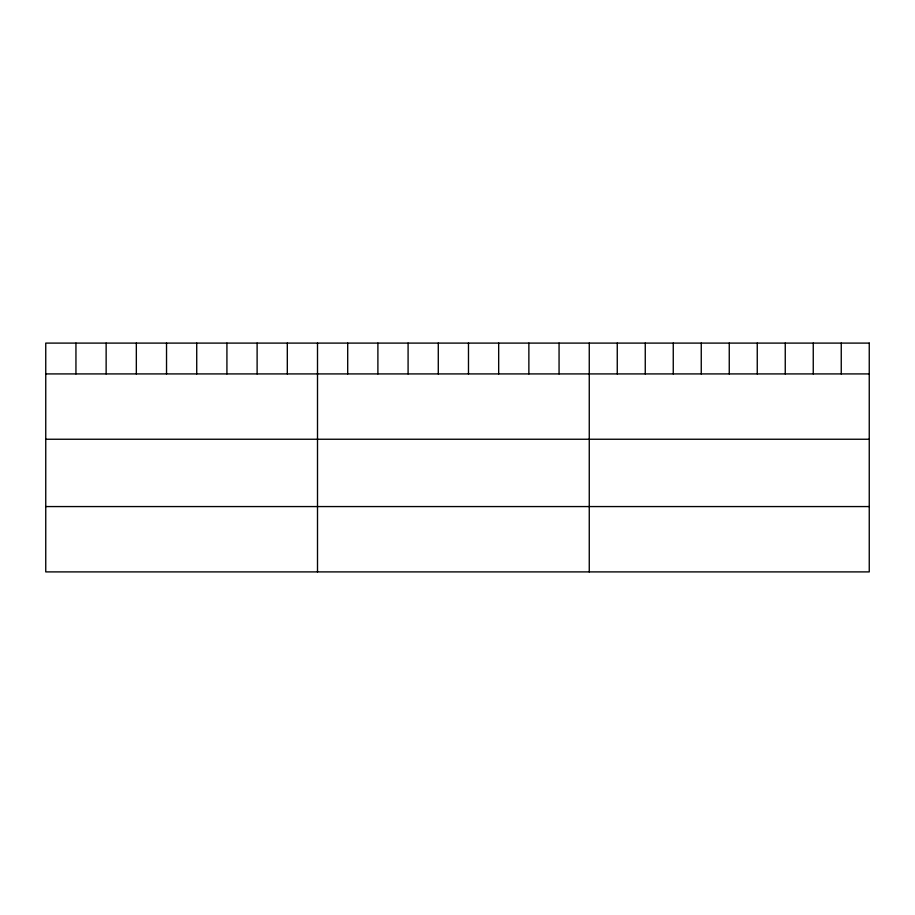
<?xml version="1.0" encoding="UTF-8"?>
<svg xmlns="http://www.w3.org/2000/svg" width="915" height="915" viewBox="0 0 915 915"><rect width="100%" height="100%" fill="white"/><g stroke="black" fill="none" stroke-linecap="round" stroke-linejoin="round"><path stroke-width="1.37" d="M45.75 373.915L869.25 373.915M45.75 439.246L869.25 439.246M45.75 506.567L869.25 506.567M841.251 343.102L841.251 373.915M813.252 343.102L813.252 373.915M785.253 343.102L785.253 373.915M757.254 343.102L757.254 373.915M729.255 343.102L729.255 373.915M701.256 343.102L701.256 373.915M673.257 343.102L673.257 373.915M645.258 343.102L645.258 373.915M617.259 343.102L617.259 373.915M589.26 343.102L589.26 571.898M559.065 343.102L559.065 373.915M528.87 343.102L528.87 373.915M498.675 343.102L498.675 373.915M468.48 343.102L468.48 373.915M438.285 343.102L438.285 373.915M408.09 343.102L408.09 373.915M377.895 343.102L377.895 373.915M347.7 343.102L347.7 373.915M317.505 343.102L317.505 571.898M287.31 343.102L287.31 373.915M257.115 343.102L257.115 373.915M226.92 343.102L226.92 373.915M196.725 343.102L196.725 373.915M166.53 343.102L166.53 373.915M136.335 343.102L136.335 373.915M106.14 343.102L106.14 373.915M75.945 343.102L75.945 373.915M869.25 343.102L45.75 343.102L45.75 571.898L869.25 571.898L869.25 343.102"/></g></svg>
